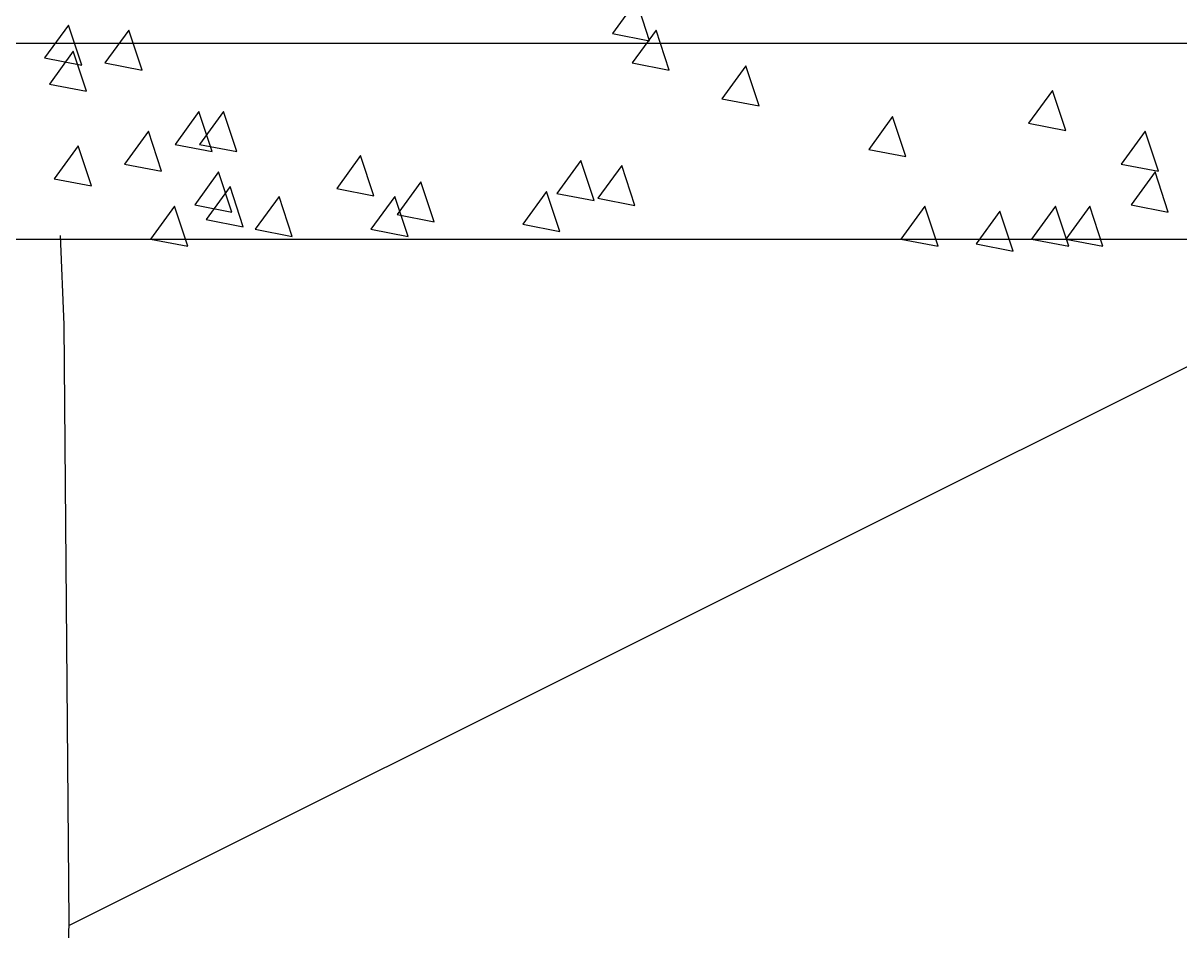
# Model space of a CAD drawing. Header units: millimetres. Extents: x 465413 to 948826, y 2516576 to 3795663.
# Drawn here: x 933660 to 935275, y 2761861 to 2763129 of the extents above; entities that cross this region are included whole.
import ezdxf
from ezdxf.lldxf.tags import DXFTag

# ---------------------------------------------------------------- set-up
doc = ezdxf.new("R2010")
doc.units = ezdxf.units.MM
doc.layers.add('MUR-POH', color=64, linetype='Continuous')
doc.layers.add('MUR_POH', color=64, linetype='Continuous')
tags = doc.linetypes.add('DASHED', pattern=[0.75, 0.5, -0.25]).pattern_tags.tags
tags[6:7] = [DXFTag(74, 4), DXFTag(75, 0), DXFTag(340, '0'), DXFTag(46, 1.0), DXFTag(50, 0.0), DXFTag(44, 0.0), DXFTag(45, 0.0)]
tags[4:5] = [DXFTag(74, 4), DXFTag(75, 0), DXFTag(340, '0'), DXFTag(46, 1.0), DXFTag(50, 0.0), DXFTag(44, 0.0), DXFTag(45, 0.0)]

# ---------------------------------------------------------------- blocks, each defined once
blk = doc.blocks.new('strom14', base_point=(-17517.4, -64197.3))
at = {"color": 1}
for p, q in [((-17433.9, -62727.3), (-17439.4, -62602.7)), ((-17427.3, -63562), (-17433.9, -62727.3)), ((-17441, -64190.6), (-17427.3, -63562))]:
    blk.add_line(p, q, dxfattribs=at)
for points in [[(-16635.4, -62274.8), (-16668.8, -62320.7), (-16616.9, -62330.7)], [(-17428.1, -62309), (-17461.5, -62354.8), (-17409.6, -62364.9)], [(-17343.8, -62315.8), (-17377.2, -62361.7), (-17325.3, -62371.7)], [(-16608, -62315.8), (-16641.4, -62361.7), (-16589.5, -62371.7)], [(-17421.3, -62345.4), (-17454.7, -62391.3), (-17402.8, -62401.3)], [(-16482.7, -62365.9), (-16516.1, -62411.8), (-16464.2, -62421.8)], [(-16054.5, -62400.1), (-16087.9, -62445.9), (-16036, -62456)], [(-17245.9, -62429.7), (-17279.3, -62475.5), (-17227.4, -62485.6)], [(-17211.7, -62429.7), (-17245.1, -62475.5), (-17193.2, -62485.6)], [(-16277.7, -62436.5), (-16311.1, -62482.4), (-16259.2, -62492.4)], [(-19328, -62457), (-19361.4, -62502.9), (-19309.4, -62512.9)], [(-17316.5, -62457), (-17349.9, -62502.9), (-17298, -62512.9)], [(-17414.4, -62477.5), (-17447.8, -62523.4), (-17395.9, -62533.4)], [(-17020.3, -62491.2), (-17053.7, -62537), (-17001.8, -62547.1)], [(-16712.8, -62498), (-16746.2, -62543.9), (-16694.3, -62553.9)], [(-19314.3, -62513.9), (-19347.7, -62559.8), (-19295.8, -62569.9)], [(-17218.5, -62513.9), (-17251.9, -62559.8), (-17200, -62569.9)], [(-16655.9, -62504.8), (-16689.3, -62550.7), (-16637.4, -62560.8)], [(-16936.1, -62527.6), (-16969.5, -62573.5), (-16917.5, -62583.5)], [(-17202.6, -62534.4), (-17236, -62580.3), (-17184.1, -62590.4)], [(-16760.7, -62541.3), (-16794.1, -62587.1), (-16742.1, -62597.2)], [(-19635.5, -62561.8), (-19668.9, -62607.6), (-19617, -62617.7)], [(-19453.2, -62561.8), (-19486.7, -62607.6), (-19434.7, -62617.7)], [(-19405.4, -62561.8), (-19438.8, -62607.6), (-19386.9, -62617.7)], [(-17280, -62561.8), (-17313.4, -62607.6), (-17261.5, -62617.7)], [(-17134.2, -62548.1), (-17167.6, -62594), (-17115.7, -62604)], [(-16972.5, -62548.1), (-17005.9, -62594), (-16954, -62604)], [(-19530.7, -62568.6), (-19564.1, -62614.5), (-19512.2, -62624.5)]]:
    blk.add_lwpolyline(points, close=True, dxfattribs=at)

msp = doc.modelspace()

# ---------------------------------------------------------------- linework, layer by layer
at = {"layer": 'MUR-POH', "color": 252}
msp.add_lwpolyline([(927664.1, 2762827.5), (935494.5, 2762827.5)], dxfattribs=at)
at = {"layer": 'MUR-POH', "color": 1}
msp.add_lwpolyline([(933724, 2761868.8), (935494.5, 2762754.1)], dxfattribs=at)
at = {"layer": 'MUR_POH', "color": 8, "linetype": 'DASHED', "ltscale": 250, "flags": 128}
msp.add_lwpolyline([(927664.1, 2763100.9), (935494.5, 2763100.9)], dxfattribs=at)

# ---------------------------------------------------------------- block references
at = {"layer": 'MUR-POH', "color": 6}
for p in [(933634, 2761237.8), (937036.8, 2761237.8)]:
    msp.add_blockref('strom14', p, dxfattribs=at)

doc.saveas('drawing.dxf')
